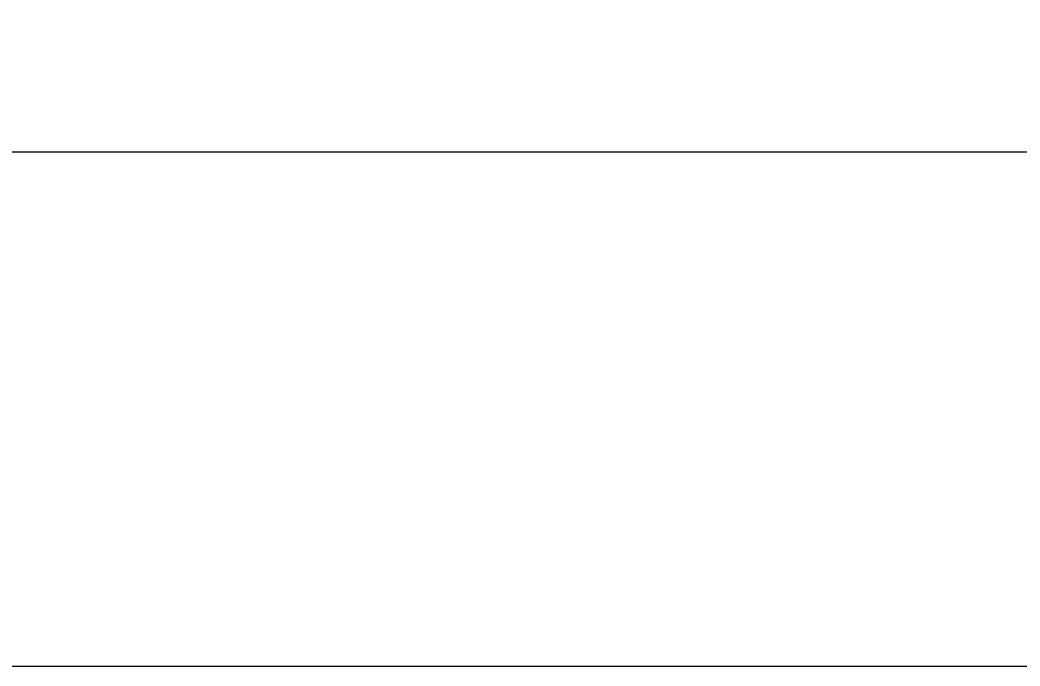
# Model space of a CAD drawing. Header units: millimetres. Extents: x 13 to 97.1, y 11.9 to 71.3.
# Drawn here: x 26.887 to 27.47, y 35.363 to 35.74 of the extents above; entities that cross this region are included whole.
import ezdxf

# ---------------------------------------------------------------- set-up
doc = ezdxf.new("R2010")
doc.units = ezdxf.units.MM
doc.layers.add('COTAS', color=7, linetype='Continuous', lineweight=13)
doc.layers.add('TRAÇO FINO', color=7, linetype='Continuous', lineweight=13)
doc.styles.get("Standard").update_dxf_attribs({"font": 'arial.ttf'})
doc.dimstyles.new('Cota Projetos Arquitetônicos', dxfattribs={"dimtxt": 0.1, "dimasz": 0.04, "dimexe": 0.1, "dimexo": 0.05, "dimgap": 0.05, "dimtad": 4, "dimzin": 4, "dimdsep": 46, "dimtxsty": 'Standard', "dimblk": 'DOTBLANK', "dimcen": 0.09, "dimclrd": 7, "dimclre": 7, "dimclrt": 7, "dimadec": 0, "dimazin": 0, "dimtfac": 1, "dimtmove": 2, "dimatfit": 3, "dimfxl": 1, "dimtolj": 1, "dimtzin": 0, "dimlwd": 13, "dimlwe": 13, "dimarcsym": 0})

# ---------------------------------------------------------------- blocks, each defined once
blk = doc.blocks.new('_DotBlank')
at = {"color": 0, "linetype": 'ByBlock', "lineweight": -2}
blk.add_line((-0.5, 0), (-1, 0), dxfattribs=at)
blk.add_circle((0, 0), 0.5, dxfattribs=at)
blk = doc.blocks.new('*D397')
at = {"layer": 'COTAS', "color": 7, "linetype": 'Continuous', "lineweight": 13, "transparency": 16777216}
for p, q in [((26.2292, 35.76318), (26.2292, 35.56318)), ((31.5292, 35.76318), (31.5292, 35.56318)), ((26.2692, 35.66318), (31.4892, 35.66318))]:
    blk.add_line(p, q, dxfattribs=at)
at = {"layer": 'Defpoints', "color": 0, "transparency": 16777216}
for p in [(26.2292, 35.81318), (31.5292, 35.81318), (31.5292, 35.66318)]:
    blk.add_point(p, dxfattribs=at)
at = {"layer": 'COTAS', "color": 7, "lineweight": 13, "transparency": 16777216, "xscale": 0.04, "yscale": 0.04, "zscale": 0.04, "rotation": 180}
blk.add_blockref('_DotBlank', (26.2292, 35.66318), dxfattribs=at)
at = {"layer": 'COTAS', "color": 7, "lineweight": 13, "transparency": 16777216, "xscale": 0.04, "yscale": 0.04, "zscale": 0.04}
blk.add_blockref('_DotBlank', (31.5292, 35.66318), dxfattribs=at)
at = {"layer": 'COTAS', "color": 7, "transparency": 16777216, "insert": (28.8792, 35.56209), "char_height": 0.1, "attachment_point": 5}
blk.add_mtext('\\A1;5.30', dxfattribs=at)

msp = doc.modelspace()

# ---------------------------------------------------------------- linework, layer by layer
at = {"layer": 'TRAÇO FINO'}
for p, q in [((26.3792, 35.66318), (31.3792, 35.66318)), ((26.3792, 35.36318), (31.3792, 35.36318))]:
    msp.add_line(p, q, dxfattribs=at)

# ---------------------------------------------------------------- dimensions: what is measured, and where the dimension line sits
at = {"layer": 'COTAS'}
dim = msp.add_linear_dim(base=(31.5292, 35.66318), p1=(26.2292, 35.81318), p2=(31.5292, 35.81318), dimstyle='Cota Projetos Arquitetônicos', dxfattribs=at)
dim.commit()
dim.dimension.update_dxf_attribs({"geometry": '*D397', "text_midpoint": (28.8792, 35.56209)})

doc.saveas('drawing.dxf')
